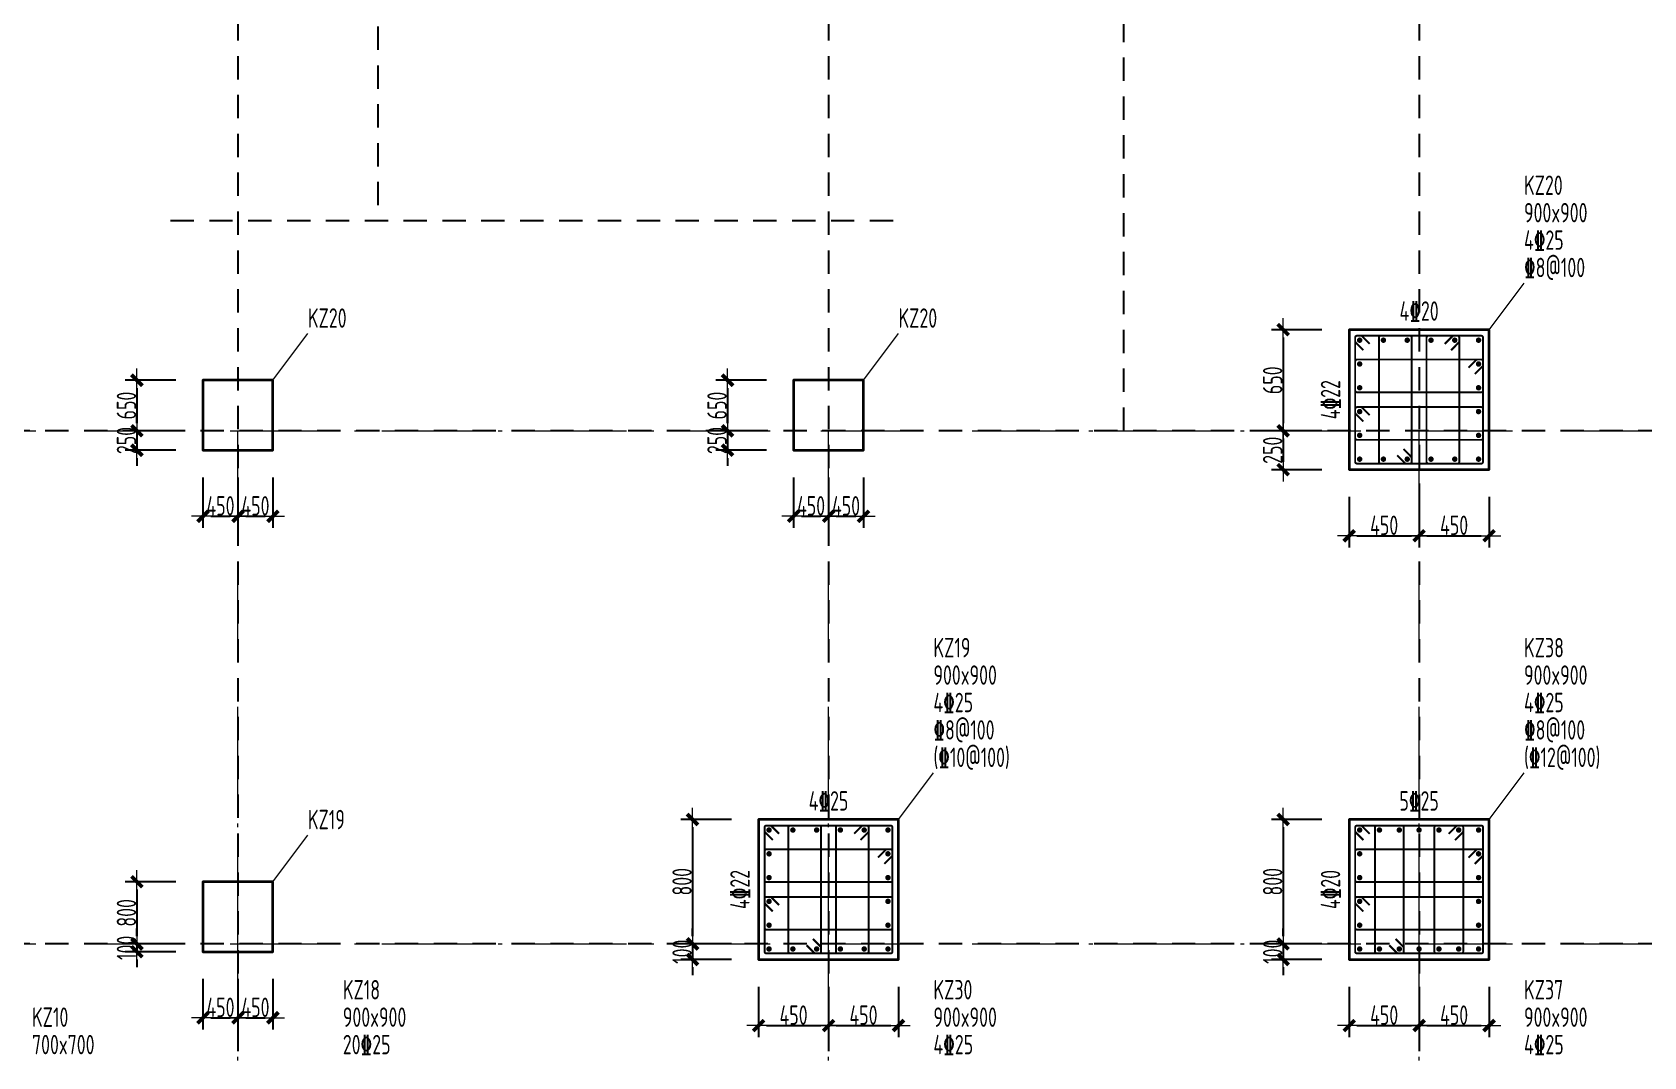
# Model space of a CAD drawing. Header units: millimetres. Extents: x 539196 to 807275, y 431843 to 1156631.
# Drawn here: x 617021 to 637759, y 796708 to 809885 of the extents above; entities that cross this region are included whole.
import ezdxf
from ezdxf.enums import TextEntityAlignment as Align

# ---------------------------------------------------------------- set-up
doc = ezdxf.new("R2010")
doc.units = ezdxf.units.MM
doc.header["$MEASUREMENT"] = 0
for name, pattern in [('DOTE', [2.42, 2, -0.2, 0.02, -0.2]), ('点划线', [1850, 1200, -300, 50, -300]), ('虚线', [500, 300, -200])]:
    doc.linetypes.add(name, pattern=pattern)
doc.layers.add('DOTE', color=1, linetype='DOTE')
for name, color, linetype, lineweight in [('柱原位标注', 7, 'Continuous', 18), ('柱尺寸标注', 3, 'Continuous', 18), ('柱标注引线', 2, 'Continuous', 18), ('柱箍筋', 1, 'Continuous', 25), ('柱纵筋', 1, 'Continuous', 70), ('柱集中标注', 2, 'Continuous', 18), ('砼柱', 2, 'Continuous', 35), ('网格', 9, '点划线', 18)]:
    doc.layers.add(name, color=color, linetype=linetype, lineweight=lineweight)
doc.styles.add('样式 1_yjk_yjk_yjk', font='yjkeng.shx', dxfattribs={"width": 0.7, "bigfont": 'yjkchn.shx'})
doc.dimstyles.new('盈建科结构_yjk_yjk_yjk', dxfattribs={"dimscale": 100, "dimtxt": 2.5, "dimasz": 1, "dimexe": 1.5, "dimexo": 0.625, "dimgap": 0.1, "dimtad": 1, "dimdec": 0, "dimrnd": 1, "dimzin": 0, "dimdsep": 46, "dimtxsty": '样式 1_yjk_yjk_yjk', "dimblk": '_yjkbk', "dimblk1": 'ARCHTICK', "dimblk2": 'ARCHTICK', "dimcen": 0.09, "dimadec": 0, "dimazin": 0, "dimtfac": 1, "dimtdec": 4, "dimtix": 1, "dimtmove": 2, "dimatfit": 3, "dimfxl": 0, "dimtolj": 1, "dimtzin": 0, "dimarcsym": 0})

# ---------------------------------------------------------------- blocks, each defined once
blk = doc.blocks.new('_yjkbk')
blk.add_line((-1, 0), (1.5, 0))
blk.add_lwpolyline([(-0.7, -0.7, 0.5, 0.5, 0), (0.7, 0.7, 0.5, 0.5, 0)], format="xyseb")
blk = doc.blocks.new('*D1136')
at = {"layer": 'Defpoints', "color": 0}
for p in [(626818, 804509), (627268, 804509), (627268, 803659)]:
    blk.add_point(p, dxfattribs=at)
at = {"layer": '柱尺寸标注', "color": 0, "lineweight": -2}
for p, q in [((626818, 804159), (626818, 803509)), ((627268, 804159), (627268, 803509)), ((626918, 803659), (627168, 803659))]:
    blk.add_line(p, q, dxfattribs=at)
at = {"layer": '柱尺寸标注', "color": 0, "lineweight": -2, "xscale": 100, "yscale": 100, "zscale": 100, "rotation": 180}
blk.add_blockref('_yjkbk', (626818, 803659), dxfattribs=at)
at = {"layer": '柱尺寸标注', "color": 0, "lineweight": -2, "xscale": 100, "yscale": 100, "zscale": 100}
blk.add_blockref('_yjkbk', (627268, 803659), dxfattribs=at)
at = {"layer": '柱尺寸标注', "color": 0, "insert": (627043, 803794), "char_height": 250, "attachment_point": 5, "style": '样式 1_yjk_yjk_yjk'}
blk.add_mtext('\\A1;450', dxfattribs=at)
blk = doc.blocks.new('_ARCHTICK')
at = {"color": 0, "linetype": 'ByBlock', "const_width": 0.15}
blk.add_lwpolyline([(-0.5, -0.5), (0.5, 0.5)], dxfattribs=at)
blk = doc.blocks.new('*D1137')
at = {"layer": 'Defpoints', "color": 0}
for p in [(627268, 804509), (627718, 804509), (627718, 803659)]:
    blk.add_point(p, dxfattribs=at)
at = {"layer": '柱尺寸标注', "color": 0, "lineweight": -2}
for p, q in [((627268, 804159), (627268, 803509)), ((627718, 804159), (627718, 803509)), ((627368, 803659), (627618, 803659))]:
    blk.add_line(p, q, dxfattribs=at)
at = {"layer": '柱尺寸标注', "color": 0, "lineweight": -2, "xscale": 100, "yscale": 100, "zscale": 100, "rotation": 180}
blk.add_blockref('_yjkbk', (627268, 803659), dxfattribs=at)
at = {"layer": '柱尺寸标注', "color": 0, "lineweight": -2, "xscale": 100, "yscale": 100, "zscale": 100}
blk.add_blockref('_yjkbk', (627718, 803659), dxfattribs=at)
at = {"layer": '柱尺寸标注', "color": 0, "insert": (627493, 803794), "char_height": 250, "attachment_point": 5, "style": '样式 1_yjk_yjk_yjk'}
blk.add_mtext('\\A1;450', dxfattribs=at)
blk = doc.blocks.new('*D1138')
at = {"layer": 'Defpoints', "color": 0}
for p in [(626818, 805409), (625968, 804759), (626818, 804759)]:
    blk.add_point(p, dxfattribs=at)
at = {"layer": '柱尺寸标注', "color": 0, "lineweight": -2}
for p, q in [((626468, 805409), (625818, 805409)), ((625968, 805309), (625968, 804859)), ((626468, 804759), (625818, 804759))]:
    blk.add_line(p, q, dxfattribs=at)
at = {"layer": '柱尺寸标注', "color": 0, "lineweight": -2, "xscale": 100, "yscale": 100, "zscale": 100}
for p, rotation in [((625968, 805409), 90), ((625968, 804759), 270)]:
    blk.add_blockref('_yjkbk', p, dxfattribs=dict(at, rotation=rotation))
at = {"layer": '柱尺寸标注', "color": 0, "insert": (625833, 805084), "char_height": 250, "attachment_point": 5, "rotation": 90, "style": '样式 1_yjk_yjk_yjk'}
blk.add_mtext('\\A1;650', dxfattribs=at)
blk = doc.blocks.new('*D1139')
at = {"layer": 'Defpoints', "color": 0}
for p in [(626818, 804759), (625968, 804509), (626818, 804509)]:
    blk.add_point(p, dxfattribs=at)
at = {"layer": '柱尺寸标注', "color": 0, "lineweight": -2}
for p, q in [((625968, 804859), (625968, 804959)), ((626468, 804759), (625818, 804759)), ((625968, 804759), (625968, 804509)), ((626468, 804509), (625818, 804509)), ((625968, 804409), (625968, 804309))]:
    blk.add_line(p, q, dxfattribs=at)
at = {"layer": '柱尺寸标注', "color": 0, "lineweight": -2, "xscale": 100, "yscale": 100, "zscale": 100}
for p, rotation in [((625968, 804759), 270), ((625968, 804509), 90)]:
    blk.add_blockref('_yjkbk', p, dxfattribs=dict(at, rotation=rotation))
at = {"layer": '柱尺寸标注', "color": 0, "insert": (625833, 804634), "char_height": 250, "attachment_point": 5, "rotation": 90, "style": '样式 1_yjk_yjk_yjk'}
blk.add_mtext('\\A1;250', dxfattribs=at)
blk = doc.blocks.new('*D1140')
at = {"layer": 'Defpoints', "color": 0}
for p in [(626368, 797959), (627268, 797959), (627268, 797109)]:
    blk.add_point(p, dxfattribs=at)
at = {"layer": '柱尺寸标注', "color": 0, "lineweight": -2}
for p, q in [((626368, 797609), (626368, 796959)), ((627268, 797609), (627268, 796959)), ((626468, 797109), (627168, 797109))]:
    blk.add_line(p, q, dxfattribs=at)
at = {"layer": '柱尺寸标注', "color": 0, "lineweight": -2, "xscale": 100, "yscale": 100, "zscale": 100, "rotation": 180}
blk.add_blockref('_yjkbk', (626368, 797109), dxfattribs=at)
at = {"layer": '柱尺寸标注', "color": 0, "lineweight": -2, "xscale": 100, "yscale": 100, "zscale": 100}
blk.add_blockref('_yjkbk', (627268, 797109), dxfattribs=at)
at = {"layer": '柱尺寸标注', "color": 0, "insert": (626818, 797244), "char_height": 250, "attachment_point": 5, "style": '样式 1_yjk_yjk_yjk'}
blk.add_mtext('\\A1;450', dxfattribs=at)
blk = doc.blocks.new('*D1141')
at = {"layer": 'Defpoints', "color": 0}
for p in [(627268, 797959), (628168, 797959), (628168, 797109)]:
    blk.add_point(p, dxfattribs=at)
at = {"layer": '柱尺寸标注', "color": 0, "lineweight": -2}
for p, q in [((627268, 797609), (627268, 796959)), ((628168, 797609), (628168, 796959)), ((627368, 797109), (628068, 797109))]:
    blk.add_line(p, q, dxfattribs=at)
at = {"layer": '柱尺寸标注', "color": 0, "lineweight": -2, "xscale": 100, "yscale": 100, "zscale": 100, "rotation": 180}
blk.add_blockref('_yjkbk', (627268, 797109), dxfattribs=at)
at = {"layer": '柱尺寸标注', "color": 0, "lineweight": -2, "xscale": 100, "yscale": 100, "zscale": 100}
blk.add_blockref('_yjkbk', (628168, 797109), dxfattribs=at)
at = {"layer": '柱尺寸标注', "color": 0, "insert": (627718, 797244), "char_height": 250, "attachment_point": 5, "style": '样式 1_yjk_yjk_yjk'}
blk.add_mtext('\\A1;450', dxfattribs=at)
blk = doc.blocks.new('*D1142')
at = {"layer": 'Defpoints', "color": 0}
for p in [(626368, 799759), (625518, 798159), (626368, 798159)]:
    blk.add_point(p, dxfattribs=at)
at = {"layer": '柱尺寸标注', "color": 0, "lineweight": -2}
for p, q in [((626018, 799759), (625368, 799759)), ((625518, 799659), (625518, 798259)), ((626018, 798159), (625368, 798159))]:
    blk.add_line(p, q, dxfattribs=at)
at = {"layer": '柱尺寸标注', "color": 0, "lineweight": -2, "xscale": 100, "yscale": 100, "zscale": 100}
for p, rotation in [((625518, 799759), 90), ((625518, 798159), 270)]:
    blk.add_blockref('_yjkbk', p, dxfattribs=dict(at, rotation=rotation))
at = {"layer": '柱尺寸标注', "color": 0, "insert": (625383, 798959), "char_height": 250, "attachment_point": 5, "rotation": 90, "style": '样式 1_yjk_yjk_yjk'}
blk.add_mtext('\\A1;800', dxfattribs=at)
blk = doc.blocks.new('*D1143')
at = {"layer": 'Defpoints', "color": 0}
for p in [(626368, 798159), (625518, 797959), (626368, 797959)]:
    blk.add_point(p, dxfattribs=at)
at = {"layer": '柱尺寸标注', "color": 0, "lineweight": -2}
for p, q in [((625518, 798259), (625518, 798359)), ((626018, 798159), (625368, 798159)), ((625518, 798159), (625518, 797959)), ((626018, 797959), (625368, 797959)), ((625518, 797859), (625518, 797759))]:
    blk.add_line(p, q, dxfattribs=at)
at = {"layer": '柱尺寸标注', "color": 0, "lineweight": -2, "xscale": 100, "yscale": 100, "zscale": 100}
for p, rotation in [((625518, 798159), 270), ((625518, 797959), 90)]:
    blk.add_blockref('_yjkbk', p, dxfattribs=dict(at, rotation=rotation))
at = {"layer": '柱尺寸标注', "color": 0, "insert": (625383, 798059), "char_height": 250, "attachment_point": 5, "rotation": 90, "style": '样式 1_yjk_yjk_yjk'}
blk.add_mtext('\\A1;100', dxfattribs=at)
blk = doc.blocks.new('*D1152')
at = {"layer": 'Defpoints', "color": 0}
for p in [(633968, 804259), (634868, 804259), (634868, 803409)]:
    blk.add_point(p, dxfattribs=at)
at = {"layer": '柱尺寸标注', "color": 0, "lineweight": -2}
for p, q in [((633968, 803909), (633968, 803259)), ((634868, 803909), (634868, 803259)), ((634068, 803409), (634768, 803409))]:
    blk.add_line(p, q, dxfattribs=at)
at = {"layer": '柱尺寸标注', "color": 0, "lineweight": -2, "xscale": 100, "yscale": 100, "zscale": 100, "rotation": 180}
blk.add_blockref('_yjkbk', (633968, 803409), dxfattribs=at)
at = {"layer": '柱尺寸标注', "color": 0, "lineweight": -2, "xscale": 100, "yscale": 100, "zscale": 100}
blk.add_blockref('_yjkbk', (634868, 803409), dxfattribs=at)
at = {"layer": '柱尺寸标注', "color": 0, "insert": (634418, 803544), "char_height": 250, "attachment_point": 5, "style": '样式 1_yjk_yjk_yjk'}
blk.add_mtext('\\A1;450', dxfattribs=at)
blk = doc.blocks.new('*D1153')
at = {"layer": 'Defpoints', "color": 0}
for p in [(634868, 804259), (635768, 804259), (635768, 803409)]:
    blk.add_point(p, dxfattribs=at)
at = {"layer": '柱尺寸标注', "color": 0, "lineweight": -2}
for p, q in [((634868, 803909), (634868, 803259)), ((635768, 803909), (635768, 803259)), ((634968, 803409), (635668, 803409))]:
    blk.add_line(p, q, dxfattribs=at)
at = {"layer": '柱尺寸标注', "color": 0, "lineweight": -2, "xscale": 100, "yscale": 100, "zscale": 100, "rotation": 180}
blk.add_blockref('_yjkbk', (634868, 803409), dxfattribs=at)
at = {"layer": '柱尺寸标注', "color": 0, "lineweight": -2, "xscale": 100, "yscale": 100, "zscale": 100}
blk.add_blockref('_yjkbk', (635768, 803409), dxfattribs=at)
at = {"layer": '柱尺寸标注', "color": 0, "insert": (635318, 803544), "char_height": 250, "attachment_point": 5, "style": '样式 1_yjk_yjk_yjk'}
blk.add_mtext('\\A1;450', dxfattribs=at)
blk = doc.blocks.new('*D1154')
at = {"layer": 'Defpoints', "color": 0}
for p in [(633968, 806059), (633118, 804759), (633968, 804759)]:
    blk.add_point(p, dxfattribs=at)
at = {"layer": '柱尺寸标注', "color": 0, "lineweight": -2}
for p, q in [((633618, 806059), (632968, 806059)), ((633118, 805959), (633118, 804859)), ((633618, 804759), (632968, 804759))]:
    blk.add_line(p, q, dxfattribs=at)
at = {"layer": '柱尺寸标注', "color": 0, "lineweight": -2, "xscale": 100, "yscale": 100, "zscale": 100}
for p, rotation in [((633118, 806059), 90), ((633118, 804759), 270)]:
    blk.add_blockref('_yjkbk', p, dxfattribs=dict(at, rotation=rotation))
at = {"layer": '柱尺寸标注', "color": 0, "insert": (632983, 805409), "char_height": 250, "attachment_point": 5, "rotation": 90, "style": '样式 1_yjk_yjk_yjk'}
blk.add_mtext('\\A1;650', dxfattribs=at)
blk = doc.blocks.new('*D1155')
at = {"layer": 'Defpoints', "color": 0}
for p in [(633968, 804759), (633118, 804259), (633968, 804259)]:
    blk.add_point(p, dxfattribs=at)
at = {"layer": '柱尺寸标注', "color": 0, "lineweight": -2}
for p, q in [((633618, 804759), (632968, 804759)), ((633118, 804659), (633118, 804359)), ((633618, 804259), (632968, 804259))]:
    blk.add_line(p, q, dxfattribs=at)
at = {"layer": '柱尺寸标注', "color": 0, "lineweight": -2, "xscale": 100, "yscale": 100, "zscale": 100}
for p, rotation in [((633118, 804759), 90), ((633118, 804259), 270)]:
    blk.add_blockref('_yjkbk', p, dxfattribs=dict(at, rotation=rotation))
at = {"layer": '柱尺寸标注', "color": 0, "insert": (632983, 804509), "char_height": 250, "attachment_point": 5, "rotation": 90, "style": '样式 1_yjk_yjk_yjk'}
blk.add_mtext('\\A1;250', dxfattribs=at)
blk = doc.blocks.new('*D1156')
at = {"layer": 'Defpoints', "color": 0}
for p in [(633968, 797959), (634868, 797959), (634868, 797109)]:
    blk.add_point(p, dxfattribs=at)
at = {"layer": '柱尺寸标注', "color": 0, "lineweight": -2}
for p, q in [((633968, 797609), (633968, 796959)), ((634868, 797609), (634868, 796959)), ((634068, 797109), (634768, 797109))]:
    blk.add_line(p, q, dxfattribs=at)
at = {"layer": '柱尺寸标注', "color": 0, "lineweight": -2, "xscale": 100, "yscale": 100, "zscale": 100, "rotation": 180}
blk.add_blockref('_yjkbk', (633968, 797109), dxfattribs=at)
at = {"layer": '柱尺寸标注', "color": 0, "lineweight": -2, "xscale": 100, "yscale": 100, "zscale": 100}
blk.add_blockref('_yjkbk', (634868, 797109), dxfattribs=at)
at = {"layer": '柱尺寸标注', "color": 0, "insert": (634418, 797244), "char_height": 250, "attachment_point": 5, "style": '样式 1_yjk_yjk_yjk'}
blk.add_mtext('\\A1;450', dxfattribs=at)
blk = doc.blocks.new('*D1157')
at = {"layer": 'Defpoints', "color": 0}
for p in [(634868, 797959), (635768, 797959), (635768, 797109)]:
    blk.add_point(p, dxfattribs=at)
at = {"layer": '柱尺寸标注', "color": 0, "lineweight": -2}
for p, q in [((634868, 797609), (634868, 796959)), ((635768, 797609), (635768, 796959)), ((634968, 797109), (635668, 797109))]:
    blk.add_line(p, q, dxfattribs=at)
at = {"layer": '柱尺寸标注', "color": 0, "lineweight": -2, "xscale": 100, "yscale": 100, "zscale": 100, "rotation": 180}
blk.add_blockref('_yjkbk', (634868, 797109), dxfattribs=at)
at = {"layer": '柱尺寸标注', "color": 0, "lineweight": -2, "xscale": 100, "yscale": 100, "zscale": 100}
blk.add_blockref('_yjkbk', (635768, 797109), dxfattribs=at)
at = {"layer": '柱尺寸标注', "color": 0, "insert": (635318, 797244), "char_height": 250, "attachment_point": 5, "style": '样式 1_yjk_yjk_yjk'}
blk.add_mtext('\\A1;450', dxfattribs=at)
blk = doc.blocks.new('*D1158')
at = {"layer": 'Defpoints', "color": 0}
for p in [(633968, 799759), (633118, 798159), (633968, 798159)]:
    blk.add_point(p, dxfattribs=at)
at = {"layer": '柱尺寸标注', "color": 0, "lineweight": -2}
for p, q in [((633618, 799759), (632968, 799759)), ((633118, 799659), (633118, 798259)), ((633618, 798159), (632968, 798159))]:
    blk.add_line(p, q, dxfattribs=at)
at = {"layer": '柱尺寸标注', "color": 0, "lineweight": -2, "xscale": 100, "yscale": 100, "zscale": 100}
for p, rotation in [((633118, 799759), 90), ((633118, 798159), 270)]:
    blk.add_blockref('_yjkbk', p, dxfattribs=dict(at, rotation=rotation))
at = {"layer": '柱尺寸标注', "color": 0, "insert": (632983, 798959), "char_height": 250, "attachment_point": 5, "rotation": 90, "style": '样式 1_yjk_yjk_yjk'}
blk.add_mtext('\\A1;800', dxfattribs=at)
blk = doc.blocks.new('*D1159')
at = {"layer": 'Defpoints', "color": 0}
for p in [(633968, 798159), (633118, 797959), (633968, 797959)]:
    blk.add_point(p, dxfattribs=at)
at = {"layer": '柱尺寸标注', "color": 0, "lineweight": -2}
for p, q in [((633118, 798259), (633118, 798359)), ((633618, 798159), (632968, 798159)), ((633118, 798159), (633118, 797959)), ((633618, 797959), (632968, 797959)), ((633118, 797859), (633118, 797759))]:
    blk.add_line(p, q, dxfattribs=at)
at = {"layer": '柱尺寸标注', "color": 0, "lineweight": -2, "xscale": 100, "yscale": 100, "zscale": 100}
for p, rotation in [((633118, 798159), 270), ((633118, 797959), 90)]:
    blk.add_blockref('_yjkbk', p, dxfattribs=dict(at, rotation=rotation))
at = {"layer": '柱尺寸标注', "color": 0, "insert": (632983, 798059), "char_height": 250, "attachment_point": 5, "rotation": 90, "style": '样式 1_yjk_yjk_yjk'}
blk.add_mtext('\\A1;100', dxfattribs=at)
blk = doc.blocks.new('*D1184')
at = {"layer": 'Defpoints', "color": 0}
for p in [(619218, 804509), (619668, 804509), (619668, 803659)]:
    blk.add_point(p, dxfattribs=at)
at = {"layer": '柱尺寸标注', "color": 0, "lineweight": -2}
for p, q in [((619218, 804159), (619218, 803509)), ((619668, 804159), (619668, 803509)), ((619318, 803659), (619568, 803659))]:
    blk.add_line(p, q, dxfattribs=at)
at = {"layer": '柱尺寸标注', "color": 0, "lineweight": -2, "xscale": 100, "yscale": 100, "zscale": 100, "rotation": 180}
blk.add_blockref('_yjkbk', (619218, 803659), dxfattribs=at)
at = {"layer": '柱尺寸标注', "color": 0, "lineweight": -2, "xscale": 100, "yscale": 100, "zscale": 100}
blk.add_blockref('_yjkbk', (619668, 803659), dxfattribs=at)
at = {"layer": '柱尺寸标注', "color": 0, "insert": (619443, 803794), "char_height": 250, "attachment_point": 5, "style": '样式 1_yjk_yjk_yjk'}
blk.add_mtext('\\A1;450', dxfattribs=at)
blk = doc.blocks.new('*D1185')
at = {"layer": 'Defpoints', "color": 0}
for p in [(619668, 804509), (620118, 804509), (620118, 803659)]:
    blk.add_point(p, dxfattribs=at)
at = {"layer": '柱尺寸标注', "color": 0, "lineweight": -2}
for p, q in [((619668, 804159), (619668, 803509)), ((620118, 804159), (620118, 803509)), ((619768, 803659), (620018, 803659))]:
    blk.add_line(p, q, dxfattribs=at)
at = {"layer": '柱尺寸标注', "color": 0, "lineweight": -2, "xscale": 100, "yscale": 100, "zscale": 100, "rotation": 180}
blk.add_blockref('_yjkbk', (619668, 803659), dxfattribs=at)
at = {"layer": '柱尺寸标注', "color": 0, "lineweight": -2, "xscale": 100, "yscale": 100, "zscale": 100}
blk.add_blockref('_yjkbk', (620118, 803659), dxfattribs=at)
at = {"layer": '柱尺寸标注', "color": 0, "insert": (619893, 803794), "char_height": 250, "attachment_point": 5, "style": '样式 1_yjk_yjk_yjk'}
blk.add_mtext('\\A1;450', dxfattribs=at)
blk = doc.blocks.new('*D1186')
at = {"layer": 'Defpoints', "color": 0}
for p in [(619218, 805409), (618368, 804759), (619218, 804759)]:
    blk.add_point(p, dxfattribs=at)
at = {"layer": '柱尺寸标注', "color": 0, "lineweight": -2}
for p, q in [((618868, 805409), (618218, 805409)), ((618368, 805309), (618368, 804859)), ((618868, 804759), (618218, 804759))]:
    blk.add_line(p, q, dxfattribs=at)
at = {"layer": '柱尺寸标注', "color": 0, "lineweight": -2, "xscale": 100, "yscale": 100, "zscale": 100}
for p, rotation in [((618368, 805409), 90), ((618368, 804759), 270)]:
    blk.add_blockref('_yjkbk', p, dxfattribs=dict(at, rotation=rotation))
at = {"layer": '柱尺寸标注', "color": 0, "insert": (618233, 805084), "char_height": 250, "attachment_point": 5, "rotation": 90, "style": '样式 1_yjk_yjk_yjk'}
blk.add_mtext('\\A1;650', dxfattribs=at)
blk = doc.blocks.new('*D1187')
at = {"layer": 'Defpoints', "color": 0}
for p in [(619218, 804759), (618368, 804509), (619218, 804509)]:
    blk.add_point(p, dxfattribs=at)
at = {"layer": '柱尺寸标注', "color": 0, "lineweight": -2}
for p, q in [((618368, 804859), (618368, 804959)), ((618868, 804759), (618218, 804759)), ((618368, 804759), (618368, 804509)), ((618868, 804509), (618218, 804509)), ((618368, 804409), (618368, 804309))]:
    blk.add_line(p, q, dxfattribs=at)
at = {"layer": '柱尺寸标注', "color": 0, "lineweight": -2, "xscale": 100, "yscale": 100, "zscale": 100}
for p, rotation in [((618368, 804759), 270), ((618368, 804509), 90)]:
    blk.add_blockref('_yjkbk', p, dxfattribs=dict(at, rotation=rotation))
at = {"layer": '柱尺寸标注', "color": 0, "insert": (618233, 804634), "char_height": 250, "attachment_point": 5, "rotation": 90, "style": '样式 1_yjk_yjk_yjk'}
blk.add_mtext('\\A1;250', dxfattribs=at)
blk = doc.blocks.new('*D1188')
at = {"layer": 'Defpoints', "color": 0}
for p in [(619218, 798059), (619668, 798059), (619668, 797209)]:
    blk.add_point(p, dxfattribs=at)
at = {"layer": '柱尺寸标注', "color": 0, "lineweight": -2}
for p, q in [((619218, 797709), (619218, 797059)), ((619668, 797709), (619668, 797059)), ((619318, 797209), (619568, 797209))]:
    blk.add_line(p, q, dxfattribs=at)
at = {"layer": '柱尺寸标注', "color": 0, "lineweight": -2, "xscale": 100, "yscale": 100, "zscale": 100, "rotation": 180}
blk.add_blockref('_yjkbk', (619218, 797209), dxfattribs=at)
at = {"layer": '柱尺寸标注', "color": 0, "lineweight": -2, "xscale": 100, "yscale": 100, "zscale": 100}
blk.add_blockref('_yjkbk', (619668, 797209), dxfattribs=at)
at = {"layer": '柱尺寸标注', "color": 0, "insert": (619443, 797344), "char_height": 250, "attachment_point": 5, "style": '样式 1_yjk_yjk_yjk'}
blk.add_mtext('\\A1;450', dxfattribs=at)
blk = doc.blocks.new('*D1189')
at = {"layer": 'Defpoints', "color": 0}
for p in [(619668, 798059), (620118, 798059), (620118, 797209)]:
    blk.add_point(p, dxfattribs=at)
at = {"layer": '柱尺寸标注', "color": 0, "lineweight": -2}
for p, q in [((619668, 797709), (619668, 797059)), ((620118, 797709), (620118, 797059)), ((619768, 797209), (620018, 797209))]:
    blk.add_line(p, q, dxfattribs=at)
at = {"layer": '柱尺寸标注', "color": 0, "lineweight": -2, "xscale": 100, "yscale": 100, "zscale": 100, "rotation": 180}
blk.add_blockref('_yjkbk', (619668, 797209), dxfattribs=at)
at = {"layer": '柱尺寸标注', "color": 0, "lineweight": -2, "xscale": 100, "yscale": 100, "zscale": 100}
blk.add_blockref('_yjkbk', (620118, 797209), dxfattribs=at)
at = {"layer": '柱尺寸标注', "color": 0, "insert": (619893, 797344), "char_height": 250, "attachment_point": 5, "style": '样式 1_yjk_yjk_yjk'}
blk.add_mtext('\\A1;450', dxfattribs=at)
blk = doc.blocks.new('*D1190')
at = {"layer": 'Defpoints', "color": 0}
for p in [(619218, 798959), (618368, 798159), (619218, 798159)]:
    blk.add_point(p, dxfattribs=at)
at = {"layer": '柱尺寸标注', "color": 0, "lineweight": -2}
for p, q in [((618868, 798959), (618218, 798959)), ((618368, 798859), (618368, 798259)), ((618868, 798159), (618218, 798159))]:
    blk.add_line(p, q, dxfattribs=at)
at = {"layer": '柱尺寸标注', "color": 0, "lineweight": -2, "xscale": 100, "yscale": 100, "zscale": 100}
for p, rotation in [((618368, 798959), 90), ((618368, 798159), 270)]:
    blk.add_blockref('_yjkbk', p, dxfattribs=dict(at, rotation=rotation))
at = {"layer": '柱尺寸标注', "color": 0, "insert": (618233, 798559), "char_height": 250, "attachment_point": 5, "rotation": 90, "style": '样式 1_yjk_yjk_yjk'}
blk.add_mtext('\\A1;800', dxfattribs=at)
blk = doc.blocks.new('*D1191')
at = {"layer": 'Defpoints', "color": 0}
for p in [(618368, 798059), (619218, 798159), (619218, 798059)]:
    blk.add_point(p, dxfattribs=at)
at = {"layer": '柱尺寸标注', "color": 0, "lineweight": -2}
for p, q in [((618368, 798259), (618368, 798359)), ((618868, 798159), (618218, 798159)), ((618868, 798059), (618218, 798059)), ((618368, 798159), (618368, 798059)), ((618368, 797959), (618368, 797859))]:
    blk.add_line(p, q, dxfattribs=at)
at = {"layer": '柱尺寸标注', "color": 0, "lineweight": -2, "xscale": 100, "yscale": 100, "zscale": 100}
for p, rotation in [((618368, 798159), 270), ((618368, 798059), 90)]:
    blk.add_blockref('_yjkbk', p, dxfattribs=dict(at, rotation=rotation))
at = {"layer": '柱尺寸标注', "color": 0, "insert": (618233, 798109), "char_height": 250, "attachment_point": 5, "rotation": 90, "style": '样式 1_yjk_yjk_yjk'}
blk.add_mtext('\\A1;100', dxfattribs=at)
blk = doc.blocks.new('jzzw')
at = {"layer": 'DOTE', "color": 1, "linetype": '虚线'}
for p, q in [((928786, 890469), (928786, 834829)), ((932586, 852149), (932586, 890469)), ((936386, 890469), (936386, 834829)), ((921186, 872969), (921186, 834829)), ((922986, 857849), (922986, 854849)), ((929618, 854849), (920186, 854849)), ((952506, 852149), (912186, 852149)), ((952506, 845549), (911886, 845549)), ((952506, 845549), (911886, 845549))]:
    blk.add_line(p, q, dxfattribs=at)

msp = doc.modelspace()

# ---------------------------------------------------------------- linework, layer by layer
at = {"layer": '柱标注引线'}
for p, q in [((635767.6, 806059.2), (636217.6, 806659.2)), ((620117.6, 805409.2), (620567.6, 806009.2)), ((627717.6, 805409.2), (628167.6, 806009.2)), ((628167.6, 799759.2), (628617.6, 800359.2)), ((635767.6, 799759.2), (636217.6, 800359.2)), ((620117.6, 798959.2), (620567.6, 799559.2))]:
    msp.add_line(p, q, dxfattribs=at)
at = {"layer": '柱箍筋', "const_width": 25}
for points in [[(634231.6, 805876.5), (634133.4, 805974.8, 0.1989124), (634116.6, 805981.7), (634068.8, 805981.7, 0.4142136), (634045.1, 805958), (634045.1, 804360.5, 0.4142136), (634068.8, 804336.7), (635666.3, 804336.7, 0.4142136), (635690.1, 804360.5), (635690.1, 805958, 0.4142136), (635666.3, 805981.7), (634068.8, 805981.7, 0.4142136), (634045.1, 805958), (634045.1, 805910.2, 0.1989124), (634052, 805893.5), (634150.3, 805795.2)], [(634585.5, 804442), (634683.8, 804343.7, 0.1989124), (634700.6, 804336.7), (634748.3, 804336.7, 0.4142136), (634772.1, 804360.5), (634772.1, 805958, 0.4142136), (634748.3, 805981.7), (634374.8, 805981.7, 0.4142136), (634351.1, 805958), (634351.1, 804360.5, 0.4142136), (634374.8, 804336.7), (634748.3, 804336.7, 0.4142136), (634772.1, 804360.5), (634772.1, 804408.2, 0.1989124), (634765.1, 804425), (634666.9, 804523.3)], [(635197.5, 805876.5), (635295.8, 805974.8, -0.1989124), (635312.6, 805981.7), (635360.3, 805981.7, -0.4142136), (635384.1, 805958), (635384.1, 804360.5, -0.4142136), (635360.3, 804336.7), (634986.8, 804336.7, -0.4142136), (634963.1, 804360.5), (634963.1, 805958, -0.4142136), (634986.8, 805981.7), (635360.3, 805981.7, -0.4142136), (635384.1, 805958), (635384.1, 805910.2, -0.1989124), (635377.1, 805893.5), (635278.9, 805795.2)], [(635584.9, 805489.2), (635683.1, 805587.5, 0.1989124), (635690.1, 805604.2), (635690.1, 805652, 0.4142136), (635666.3, 805675.7), (634068.8, 805675.7, 0.4142136), (634045.1, 805652), (634045.1, 805278.5, 0.4142136), (634068.8, 805254.7), (635666.3, 805254.7, 0.4142136), (635690.1, 805278.5), (635690.1, 805652, 0.4142136), (635666.3, 805675.7), (635618.6, 805675.7, 0.1989124), (635601.8, 805668.8), (635503.5, 805570.5)], [(634150.3, 804877.2), (634052, 804975.5, -0.1989124), (634045.1, 804992.2), (634045.1, 805040, -0.4142136), (634068.8, 805063.7), (635666.3, 805063.7, -0.4142136), (635690.1, 805040), (635690.1, 804666.5, -0.4142136), (635666.3, 804642.7), (634068.8, 804642.7, -0.4142136), (634045.1, 804666.5), (634045.1, 805040, -0.4142136), (634068.8, 805063.7), (634116.6, 805063.7, -0.1989124), (634133.4, 805056.8), (634231.6, 804958.5)], [(626631.6, 799576.5), (626533.4, 799674.8, 0.1989124), (626516.6, 799681.7), (626468.8, 799681.7, 0.4142136), (626445.1, 799658), (626445.1, 798060.5, 0.4142136), (626468.8, 798036.7), (628066.3, 798036.7, 0.4142136), (628090.1, 798060.5), (628090.1, 799658, 0.4142136), (628066.3, 799681.7), (626468.8, 799681.7, 0.4142136), (626445.1, 799658), (626445.1, 799610.2, 0.1989124), (626452, 799593.5), (626550.3, 799495.2)], [(626985.5, 798142), (627083.8, 798043.7, 0.1989124), (627100.6, 798036.7), (627148.3, 798036.7, 0.4142136), (627172.1, 798060.5), (627172.1, 799658, 0.4142136), (627148.3, 799681.7), (626774.8, 799681.7, 0.4142136), (626751.1, 799658), (626751.1, 798060.5, 0.4142136), (626774.8, 798036.7), (627148.3, 798036.7, 0.4142136), (627172.1, 798060.5), (627172.1, 798108.2, 0.1989124), (627165.1, 798125), (627066.9, 798223.3)], [(627597.5, 799576.5), (627695.8, 799674.8, -0.1989124), (627712.6, 799681.7), (627760.3, 799681.7, -0.4142136), (627784.1, 799658), (627784.1, 798060.5, -0.4142136), (627760.3, 798036.7), (627386.8, 798036.7, -0.4142136), (627363.1, 798060.5), (627363.1, 799658, -0.4142136), (627386.8, 799681.7), (627760.3, 799681.7, -0.4142136), (627784.1, 799658), (627784.1, 799610.2, -0.1989124), (627777.1, 799593.5), (627678.9, 799495.2)], [(634231.6, 799576.5), (634133.4, 799674.8, 0.1989124), (634116.6, 799681.7), (634068.8, 799681.7, 0.4142136), (634045.1, 799658), (634045.1, 798060.5, 0.4142136), (634068.8, 798036.7), (635666.3, 798036.7, 0.4142136), (635690.1, 798060.5), (635690.1, 799658, 0.4142136), (635666.3, 799681.7), (634068.8, 799681.7, 0.4142136), (634045.1, 799658), (634045.1, 799610.2, 0.1989124), (634052, 799593.5), (634150.3, 799495.2)], [(634483.5, 798142), (634581.8, 798043.7, 0.1989124), (634598.6, 798036.7), (634646.3, 798036.7, 0.4142136), (634670.1, 798060.5), (634670.1, 799658, 0.4142136), (634646.3, 799681.7), (634323.8, 799681.7, 0.4142136), (634300.1, 799658), (634300.1, 798060.5, 0.4142136), (634323.8, 798036.7), (634646.3, 798036.7, 0.4142136), (634670.1, 798060.5), (634670.1, 798108.2, 0.1989124), (634663.1, 798125), (634564.9, 798223.3)], [(635248.5, 799576.5), (635346.8, 799674.8, -0.1989124), (635363.6, 799681.7), (635411.3, 799681.7, -0.4142136), (635435.1, 799658), (635435.1, 798060.5, -0.4142136), (635411.3, 798036.7), (635088.8, 798036.7, -0.4142136), (635065.1, 798060.5), (635065.1, 799658, -0.4142136), (635088.8, 799681.7), (635411.3, 799681.7, -0.4142136), (635435.1, 799658), (635435.1, 799610.2, -0.1989124), (635428.1, 799593.5), (635329.9, 799495.2)], [(627984.9, 799189.2), (628083.1, 799287.5, 0.1989124), (628090.1, 799304.2), (628090.1, 799352, 0.4142136), (628066.3, 799375.7), (626468.8, 799375.7, 0.4142136), (626445.1, 799352), (626445.1, 798978.5, 0.4142136), (626468.8, 798954.7), (628066.3, 798954.7, 0.4142136), (628090.1, 798978.5), (628090.1, 799352, 0.4142136), (628066.3, 799375.7), (628018.6, 799375.7, 0.1989124), (628001.8, 799368.8), (627903.5, 799270.5)], [(635584.9, 799189.2), (635683.1, 799287.5, 0.1989124), (635690.1, 799304.2), (635690.1, 799352, 0.4142136), (635666.3, 799375.7), (634068.8, 799375.7, 0.4142136), (634045.1, 799352), (634045.1, 798978.5, 0.4142136), (634068.8, 798954.7), (635666.3, 798954.7, 0.4142136), (635690.1, 798978.5), (635690.1, 799352, 0.4142136), (635666.3, 799375.7), (635618.6, 799375.7, 0.1989124), (635601.8, 799368.8), (635503.5, 799270.5)], [(626550.3, 798577.2), (626452, 798675.5, -0.1989124), (626445.1, 798692.2), (626445.1, 798740, -0.4142136), (626468.8, 798763.7), (628066.3, 798763.7, -0.4142136), (628090.1, 798740), (628090.1, 798366.5, -0.4142136), (628066.3, 798342.7), (626468.8, 798342.7, -0.4142136), (626445.1, 798366.5), (626445.1, 798740, -0.4142136), (626468.8, 798763.7), (626516.6, 798763.7, -0.1989124), (626533.4, 798756.8), (626631.6, 798658.5)], [(634150.3, 798577.2), (634052, 798675.5, -0.1989124), (634045.1, 798692.2), (634045.1, 798740, -0.4142136), (634068.8, 798763.7), (635666.3, 798763.7, -0.4142136), (635690.1, 798740), (635690.1, 798366.5, -0.4142136), (635666.3, 798342.7), (634068.8, 798342.7, -0.4142136), (634045.1, 798366.5), (634045.1, 798740, -0.4142136), (634068.8, 798763.7), (634116.6, 798763.7, -0.1989124), (634133.4, 798756.8), (634231.6, 798658.5)]]:
    msp.add_lwpolyline(points, format="xyb", dxfattribs=at)
at = {"layer": '柱纵筋', "const_width": 35}
for points in [[(634120.1, 805924.2, 1), (634085.1, 805924.2, 1)], [(634426.1, 805924.2, 1), (634391.1, 805924.2, 1)], [(634732.1, 805924.2, 1), (634697.1, 805924.2, 1)], [(635038.1, 805924.2, 1), (635003.1, 805924.2, 1)], [(635344.1, 805924.2, 1), (635309.1, 805924.2, 1)], [(635650.1, 805924.2, 1), (635615.1, 805924.2, 1)], [(634120.1, 805618.2, 1), (634085.1, 805618.2, 1)], [(635650.1, 805618.2, 1), (635615.1, 805618.2, 1)], [(634120.1, 805312.2, 1), (634085.1, 805312.2, 1)], [(635650.1, 805312.2, 1), (635615.1, 805312.2, 1)], [(634120.1, 805006.2, 1), (634085.1, 805006.2, 1)], [(635650.1, 805006.2, 1), (635615.1, 805006.2, 1)], [(634120.1, 804700.2, 1), (634085.1, 804700.2, 1)], [(635650.1, 804700.2, 1), (635615.1, 804700.2, 1)], [(634120.1, 804394.2, 1), (634085.1, 804394.2, 1)], [(634426.1, 804394.2, 1), (634391.1, 804394.2, 1)], [(634732.1, 804394.2, 1), (634697.1, 804394.2, 1)], [(635038.1, 804394.2, 1), (635003.1, 804394.2, 1)], [(635344.1, 804394.2, 1), (635309.1, 804394.2, 1)], [(635650.1, 804394.2, 1), (635615.1, 804394.2, 1)], [(626520.1, 799624.2, 1), (626485.1, 799624.2, 1)], [(626826.1, 799624.2, 1), (626791.1, 799624.2, 1)], [(627132.1, 799624.2, 1), (627097.1, 799624.2, 1)], [(627438.1, 799624.2, 1), (627403.1, 799624.2, 1)], [(627744.1, 799624.2, 1), (627709.1, 799624.2, 1)], [(628050.1, 799624.2, 1), (628015.1, 799624.2, 1)], [(634120.1, 799624.2, 1), (634085.1, 799624.2, 1)], [(634375.1, 799624.2, 1), (634340.1, 799624.2, 1)], [(634630.1, 799624.2, 1), (634595.1, 799624.2, 1)], [(634885.1, 799624.2, 1), (634850.1, 799624.2, 1)], [(635140.1, 799624.2, 1), (635105.1, 799624.2, 1)], [(635395.1, 799624.2, 1), (635360.1, 799624.2, 1)], [(635650.1, 799624.2, 1), (635615.1, 799624.2, 1)], [(626520.1, 799318.2, 1), (626485.1, 799318.2, 1)], [(628050.1, 799318.2, 1), (628015.1, 799318.2, 1)], [(634120.1, 799318.2, 1), (634085.1, 799318.2, 1)], [(635650.1, 799318.2, 1), (635615.1, 799318.2, 1)], [(626520.1, 799012.2, 1), (626485.1, 799012.2, 1)], [(628050.1, 799012.2, 1), (628015.1, 799012.2, 1)], [(634120.1, 799012.2, 1), (634085.1, 799012.2, 1)], [(635650.1, 799012.2, 1), (635615.1, 799012.2, 1)], [(626520.1, 798706.2, 1), (626485.1, 798706.2, 1)], [(628050.1, 798706.2, 1), (628015.1, 798706.2, 1)], [(634120.1, 798706.2, 1), (634085.1, 798706.2, 1)], [(635650.1, 798706.2, 1), (635615.1, 798706.2, 1)], [(626520.1, 798400.2, 1), (626485.1, 798400.2, 1)], [(628050.1, 798400.2, 1), (628015.1, 798400.2, 1)], [(634120.1, 798400.2, 1), (634085.1, 798400.2, 1)], [(635650.1, 798400.2, 1), (635615.1, 798400.2, 1)], [(626520.1, 798094.2, 1), (626485.1, 798094.2, 1)], [(626826.1, 798094.2, 1), (626791.1, 798094.2, 1)], [(627132.1, 798094.2, 1), (627097.1, 798094.2, 1)], [(627438.1, 798094.2, 1), (627403.1, 798094.2, 1)], [(627744.1, 798094.2, 1), (627709.1, 798094.2, 1)], [(628050.1, 798094.2, 1), (628015.1, 798094.2, 1)], [(634120.1, 798094.2, 1), (634085.1, 798094.2, 1)], [(634375.1, 798094.2, 1), (634340.1, 798094.2, 1)], [(634630.1, 798094.2, 1), (634595.1, 798094.2, 1)], [(634885.1, 798094.2, 1), (634850.1, 798094.2, 1)], [(635140.1, 798094.2, 1), (635105.1, 798094.2, 1)], [(635395.1, 798094.2, 1), (635360.1, 798094.2, 1)], [(635650.1, 798094.2, 1), (635615.1, 798094.2, 1)]]:
    msp.add_lwpolyline(points, format="xyb", close=True, dxfattribs=at)
at = {"layer": '砼柱'}
for points in [[(635767.6, 806059.2), (633967.6, 806059.2), (633967.6, 804259.2), (635767.6, 804259.2)], [(620117.6, 805409.2), (619217.6, 805409.2), (619217.6, 804509.2), (620117.6, 804509.2)], [(627717.6, 805409.2), (626817.6, 805409.2), (626817.6, 804509.2), (627717.6, 804509.2)], [(628167.6, 799759.2), (626367.6, 799759.2), (626367.6, 797959.2), (628167.6, 797959.2)], [(635767.6, 799759.2), (633967.6, 799759.2), (633967.6, 797959.2), (635767.6, 797959.2)], [(620117.6, 798959.2), (619217.6, 798959.2), (619217.6, 798059.2), (620117.6, 798059.2)]]:
    msp.add_lwpolyline(points, close=True, dxfattribs=at)
at = {"layer": '网格'}
for p, q in [((615867.6, 804759.2), (619667.6, 804759.2)), ((619667.6, 804759.2), (623467.6, 804759.2)), ((619667.6, 798159.2), (619667.6, 804759.2)), ((623467.6, 804759.2), (627267.6, 804759.2)), ((627267.6, 798159.2), (627267.6, 804759.2)), ((627267.6, 804759.2), (631067.6, 804759.2)), ((631067.6, 804759.2), (634867.6, 804759.2)), ((634867.6, 804759.2), (638667.6, 804759.2)), ((634867.6, 798159.2), (634867.6, 804759.2)), ((615867.6, 798159.2), (619667.6, 798159.2)), ((619667.6, 798159.2), (623467.6, 798159.2)), ((619667.6, 795159.2), (619667.6, 798159.2)), ((623467.6, 798159.2), (627267.6, 798159.2)), ((627267.6, 795159.2), (627267.6, 798159.2)), ((627267.6, 798159.2), (631067.6, 798159.2)), ((631067.6, 798159.2), (634867.6, 798159.2)), ((634867.6, 798159.2), (638667.6, 798159.2)), ((634867.6, 795159.2), (634867.6, 798159.2))]:
    msp.add_line(p, q, dxfattribs=at)

# ---------------------------------------------------------------- block references
msp.add_blockref('jzzw', (-301518.2, -47389.7))

# ---------------------------------------------------------------- texts
at = {"layer": '柱原位标注', "linetype": 'Continuous', "style": '样式 1_yjk_yjk_yjk', "width": 0.7}
for s, p in [('4\x8420', (634867.6, 806099.2)), ('4\x8425', (627267.6, 799799.2)), ('5\x8425', (634867.6, 799799.2))]:
    msp.add_text(s, height=250, dxfattribs=at).set_placement(p, align=Align.BOTTOM_CENTER)
for s, p in [('4\x8422', (633927.6, 805159.2)), ('4\x8422', (626327.6, 798859.2)), ('4\x8420', (633927.6, 798859.2))]:
    msp.add_text(s, height=250, rotation=90, dxfattribs=at).set_placement(p, align=Align.BOTTOM_CENTER)
at = {"layer": '柱集中标注', "linetype": 'Continuous', "style": '样式 1_yjk_yjk_yjk', "width": 0.7}
for s, p in [('KZ20', (636217.6, 807717.5)), ('900x900', (636217.6, 807364.7)), ('4\x8425', (636217.6, 807012)), ('\x848@100', (636217.6, 806659.2)), ('KZ20', (620567.6, 806009.2)), ('KZ20', (628167.6, 806009.2)), ('KZ19', (628617.6, 801770.2)), ('KZ38', (636217.6, 801770.2)), ('900x900', (628617.6, 801417.5)), ('900x900', (636217.6, 801417.5)), ('4\x8425', (628617.6, 801064.7)), ('4\x8425', (636217.6, 801064.7)), ('\x848@100', (628617.6, 800712)), ('\x848@100', (636217.6, 800712)), ('(\x8410@100)', (628617.6, 800359.2)), ('(\x8412@100)', (636217.6, 800359.2)), ('KZ19', (620567.6, 799559.2)), ('KZ18', (621017.6, 797370.2)), ('KZ30', (628617.6, 797370.2)), ('KZ37', (636217.6, 797370.2)), ('KZ10', (617017.6, 797017.5)), ('900x900', (621017.6, 797017.5)), ('900x900', (628617.6, 797017.5)), ('900x900', (636217.6, 797017.5)), ('700x700', (617017.6, 796664.7)), ('20\x8425', (621017.6, 796664.7)), ('4\x8425', (628617.6, 796664.7)), ('4\x8425', (636217.6, 796664.7))]:
    msp.add_text(s, height=250, dxfattribs=at).set_placement(p, align=Align.BOTTOM_LEFT)

# ---------------------------------------------------------------- dimensions: what is measured, and where the dimension line sits
at = {"layer": '柱尺寸标注'}
for p1, p2, override, picture, middle in [((633967.6, 806059.2), (633967.6, 804759.2), {"dimscale": 100, "dimtxt": 2.5, "dimasz": 1, "dimexe": 1.5, "dimexo": 3.5, "dimgap": 0.1, "dimtad": 1, "dimlfac": 0.5, "dimrnd": 5, "dimdle": 0, "dimfxlon": 0}, '*D1154', (632982.6, 805409.2)), ((619217.6, 805409.2), (619217.6, 804759.2), {"dimscale": 100, "dimtxt": 2.5, "dimasz": 1, "dimexe": 1.5, "dimexo": 3.5, "dimgap": 0.1, "dimtad": 1, "dimlfac": 1, "dimrnd": 5, "dimdle": 0, "dimfxlon": 0}, '*D1186', (618232.6, 805084.2)), ((626817.6, 805409.2), (626817.6, 804759.2), {"dimscale": 100, "dimtxt": 2.5, "dimasz": 1, "dimexe": 1.5, "dimexo": 3.5, "dimgap": 0.1, "dimtad": 1, "dimlfac": 1, "dimrnd": 5, "dimdle": 0, "dimfxlon": 0}, '*D1138', (625832.6, 805084.2)), ((619217.6, 804759.2), (619217.6, 804509.2), {"dimscale": 100, "dimtxt": 2.5, "dimasz": 1, "dimexe": 1.5, "dimexo": 3.5, "dimgap": 0.1, "dimtad": 1, "dimlfac": 1, "dimrnd": 5, "dimdle": 0, "dimfxlon": 0}, '*D1187', (618232.6, 804634.2)), ((626817.6, 804759.2), (626817.6, 804509.2), {"dimscale": 100, "dimtxt": 2.5, "dimasz": 1, "dimexe": 1.5, "dimexo": 3.5, "dimgap": 0.1, "dimtad": 1, "dimlfac": 1, "dimrnd": 5, "dimdle": 0, "dimfxlon": 0}, '*D1139', (625832.6, 804634.2)), ((633967.6, 804759.2), (633967.6, 804259.2), {"dimscale": 100, "dimtxt": 2.5, "dimasz": 1, "dimexe": 1.5, "dimexo": 3.5, "dimgap": 0.1, "dimtad": 1, "dimlfac": 0.5, "dimrnd": 5, "dimdle": 0, "dimfxlon": 0}, '*D1155', (632982.6, 804509.2)), ((619217.6, 804509.2), (619667.6, 804509.2), {"dimscale": 100, "dimtxt": 2.5, "dimasz": 1, "dimexe": 1.5, "dimexo": 3.5, "dimgap": 0.1, "dimtad": 1, "dimlfac": 1, "dimrnd": 5, "dimdle": 0, "dimfxlon": 0}, '*D1184', (619442.6, 803794.2)), ((619667.6, 804509.2), (620117.6, 804509.2), {"dimscale": 100, "dimtxt": 2.5, "dimasz": 1, "dimexe": 1.5, "dimexo": 3.5, "dimgap": 0.1, "dimtad": 1, "dimlfac": 1, "dimrnd": 5, "dimdle": 0, "dimfxlon": 0}, '*D1185', (619892.6, 803794.2)), ((626817.6, 804509.2), (627267.6, 804509.2), {"dimscale": 100, "dimtxt": 2.5, "dimasz": 1, "dimexe": 1.5, "dimexo": 3.5, "dimgap": 0.1, "dimtad": 1, "dimlfac": 1, "dimrnd": 5, "dimdle": 0, "dimfxlon": 0}, '*D1136', (627042.6, 803794.2)), ((627267.6, 804509.2), (627717.6, 804509.2), {"dimscale": 100, "dimtxt": 2.5, "dimasz": 1, "dimexe": 1.5, "dimexo": 3.5, "dimgap": 0.1, "dimtad": 1, "dimlfac": 1, "dimrnd": 5, "dimdle": 0, "dimfxlon": 0}, '*D1137', (627492.6, 803794.2)), ((633967.6, 804259.2), (634867.6, 804259.2), {"dimscale": 100, "dimtxt": 2.5, "dimasz": 1, "dimexe": 1.5, "dimexo": 3.5, "dimgap": 0.1, "dimtad": 1, "dimlfac": 0.5, "dimrnd": 5, "dimdle": 0, "dimfxlon": 0}, '*D1152', (634417.6, 803544.2)), ((634867.6, 804259.2), (635767.6, 804259.2), {"dimscale": 100, "dimtxt": 2.5, "dimasz": 1, "dimexe": 1.5, "dimexo": 3.5, "dimgap": 0.1, "dimtad": 1, "dimlfac": 0.5, "dimrnd": 5, "dimdle": 0, "dimfxlon": 0}, '*D1153', (635317.6, 803544.2)), ((626367.6, 799759.2), (626367.6, 798159.2), {"dimscale": 100, "dimtxt": 2.5, "dimasz": 1, "dimexe": 1.5, "dimexo": 3.5, "dimgap": 0.1, "dimtad": 1, "dimlfac": 0.5, "dimrnd": 5, "dimdle": 0, "dimfxlon": 0}, '*D1142', (625382.6, 798959.2)), ((633967.6, 799759.2), (633967.6, 798159.2), {"dimscale": 100, "dimtxt": 2.5, "dimasz": 1, "dimexe": 1.5, "dimexo": 3.5, "dimgap": 0.1, "dimtad": 1, "dimlfac": 0.5, "dimrnd": 5, "dimdle": 0, "dimfxlon": 0}, '*D1158', (632982.6, 798959.2)), ((619217.6, 798959.2), (619217.6, 798159.2), {"dimscale": 100, "dimtxt": 2.5, "dimasz": 1, "dimexe": 1.5, "dimexo": 3.5, "dimgap": 0.1, "dimtad": 1, "dimlfac": 1, "dimrnd": 5, "dimdle": 0, "dimfxlon": 0}, '*D1190', (618232.6, 798559.2)), ((619217.6, 798159.2), (619217.6, 798059.2), {"dimscale": 100, "dimtxt": 2.5, "dimasz": 1, "dimexe": 1.5, "dimexo": 3.5, "dimgap": 0.1, "dimtad": 1, "dimlfac": 1, "dimrnd": 5, "dimdle": 0, "dimfxlon": 0}, '*D1191', (618232.6, 798109.2)), ((626367.6, 798159.2), (626367.6, 797959.2), {"dimscale": 100, "dimtxt": 2.5, "dimasz": 1, "dimexe": 1.5, "dimexo": 3.5, "dimgap": 0.1, "dimtad": 1, "dimlfac": 0.5, "dimrnd": 5, "dimdle": 0, "dimfxlon": 0}, '*D1143', (625382.6, 798059.2)), ((633967.6, 798159.2), (633967.6, 797959.2), {"dimscale": 100, "dimtxt": 2.5, "dimasz": 1, "dimexe": 1.5, "dimexo": 3.5, "dimgap": 0.1, "dimtad": 1, "dimlfac": 0.5, "dimrnd": 5, "dimdle": 0, "dimfxlon": 0}, '*D1159', (632982.6, 798059.2)), ((619217.6, 798059.2), (619667.6, 798059.2), {"dimscale": 100, "dimtxt": 2.5, "dimasz": 1, "dimexe": 1.5, "dimexo": 3.5, "dimgap": 0.1, "dimtad": 1, "dimlfac": 1, "dimrnd": 5, "dimdle": 0, "dimfxlon": 0}, '*D1188', (619442.6, 797344.2)), ((619667.6, 798059.2), (620117.6, 798059.2), {"dimscale": 100, "dimtxt": 2.5, "dimasz": 1, "dimexe": 1.5, "dimexo": 3.5, "dimgap": 0.1, "dimtad": 1, "dimlfac": 1, "dimrnd": 5, "dimdle": 0, "dimfxlon": 0}, '*D1189', (619892.6, 797344.2)), ((626367.6, 797959.2), (627267.6, 797959.2), {"dimscale": 100, "dimtxt": 2.5, "dimasz": 1, "dimexe": 1.5, "dimexo": 3.5, "dimgap": 0.1, "dimtad": 1, "dimlfac": 0.5, "dimrnd": 5, "dimdle": 0, "dimfxlon": 0}, '*D1140', (626817.6, 797244.2)), ((627267.6, 797959.2), (628167.6, 797959.2), {"dimscale": 100, "dimtxt": 2.5, "dimasz": 1, "dimexe": 1.5, "dimexo": 3.5, "dimgap": 0.1, "dimtad": 1, "dimlfac": 0.5, "dimrnd": 5, "dimdle": 0, "dimfxlon": 0}, '*D1141', (627717.6, 797244.2)), ((633967.6, 797959.2), (634867.6, 797959.2), {"dimscale": 100, "dimtxt": 2.5, "dimasz": 1, "dimexe": 1.5, "dimexo": 3.5, "dimgap": 0.1, "dimtad": 1, "dimlfac": 0.5, "dimrnd": 5, "dimdle": 0, "dimfxlon": 0}, '*D1156', (634417.6, 797244.2)), ((634867.6, 797959.2), (635767.6, 797959.2), {"dimscale": 100, "dimtxt": 2.5, "dimasz": 1, "dimexe": 1.5, "dimexo": 3.5, "dimgap": 0.1, "dimtad": 1, "dimlfac": 0.5, "dimrnd": 5, "dimdle": 0, "dimfxlon": 0}, '*D1157', (635317.6, 797244.2))]:
    dim = msp.add_aligned_dim(p1=p1, p2=p2, distance=-850, dimstyle='盈建科结构_yjk_yjk_yjk', override=override, dxfattribs=at)
    dim.commit()
    dim.dimension.update_dxf_attribs({"geometry": picture, "text_midpoint": middle})

doc.saveas('drawing.dxf')
